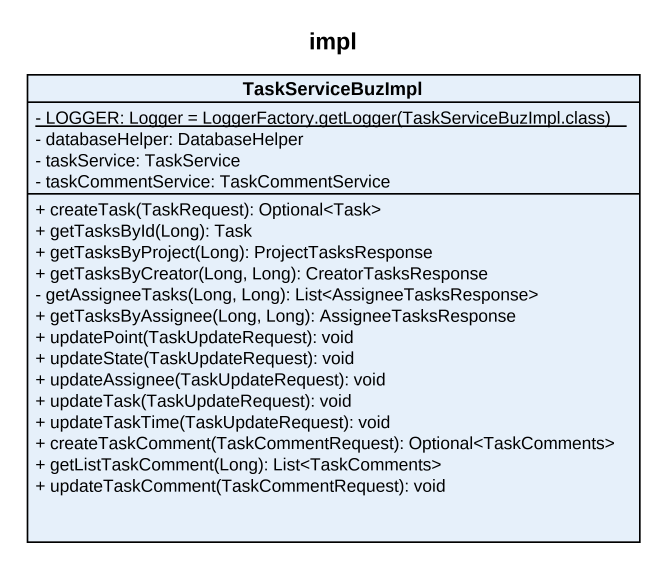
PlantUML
@startuml
title impl
hide circle
hide empty members
skinparam classAttributeIconSize 0
class TaskServiceBuzImpl {
  {static} {field} - LOGGER: Logger = LoggerFactory.getLogger(TaskServiceBuzImpl.class)
  - databaseHelper: DatabaseHelper
  - taskService: TaskService
  - taskCommentService: TaskCommentService
  + createTask(TaskRequest): Optional<Task>
  + getTasksById(Long): Task
  + getTasksByProject(Long): ProjectTasksResponse
  + getTasksByCreator(Long, Long): CreatorTasksResponse
  - getAssigneeTasks(Long, Long): List<AssigneeTasksResponse>
  + getTasksByAssignee(Long, Long): AssigneeTasksResponse
  + updatePoint(TaskUpdateRequest): void
  + updateState(TaskUpdateRequest): void
  + updateAssignee(TaskUpdateRequest): void
  + updateTask(TaskUpdateRequest): void
  + updateTaskTime(TaskUpdateRequest): void
  + createTaskComment(TaskCommentRequest): Optional<TaskComments>
  + getListTaskComment(Long): List<TaskComments>
  + updateTaskComment(TaskCommentRequest): void
}
@enduml
